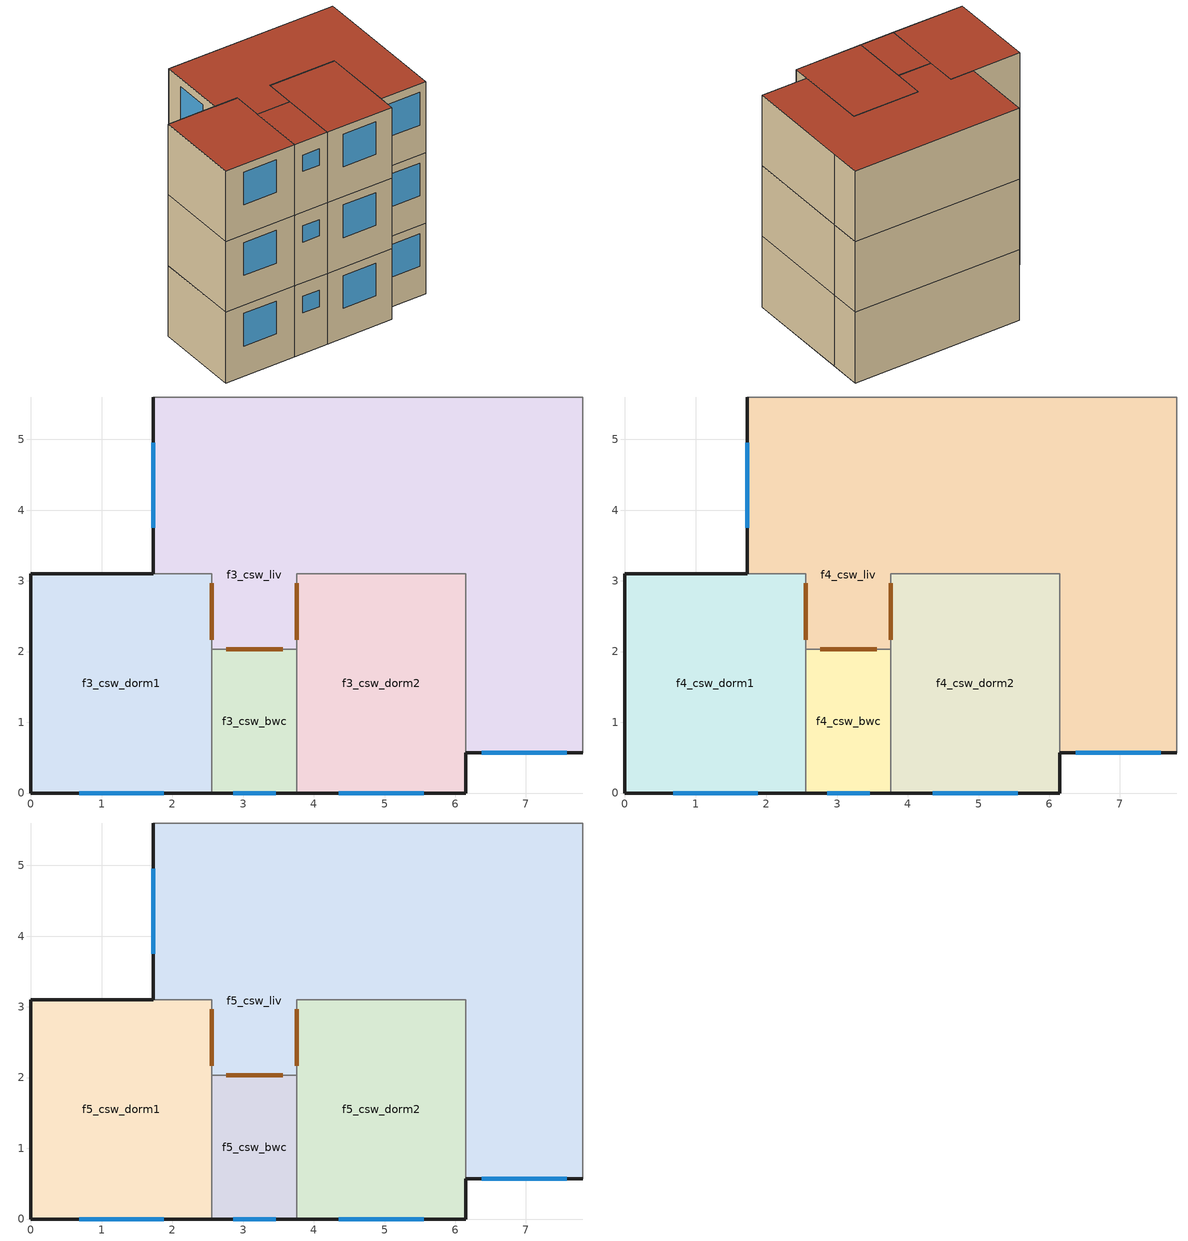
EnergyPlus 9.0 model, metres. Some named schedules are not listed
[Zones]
f3_csw_bwc
 floor adiabatic (floor): 3.76,2.03 3.76,0 2.56,0 2.56,2.03 z5.2
 wall outside (ext_wall): 2.56,0 3.76,0 z5.2:7.8
 wall to f3_csw_dorm2 (int_wall): 3.76,0 3.76,2.03 z5.2:7.8
 wall to f3_csw_liv (int_wall): 3.76,2.03 2.56,2.03 z5.2:7.8
 wall to f3_csw_dorm1 (int_wall): 2.56,2.03 2.56,0 z5.2:7.8
 window (simple_window): 2.86,0 3.46,0 z6.7:7.3
 door inside (door_3cm): 3.56,2.03 2.76,2.03 z5.2:7.3
f3_csw_dorm1
 floor adiabatic (floor): 2.56,3.1 2.56,0 0,0 0,3.1 z5.2
 wall outside (ext_wall): 1.73,3.1 0,3.1 0,0 2.56,0 z5.2:7.8
 wall to f3_csw_liv (int_wall): 2.56,2.03 2.56,3.1 1.73,3.1 z5.2:7.8
 window (simple_window): 0.68,0 1.88,0 z6.3:7.5
 door inside (door_3cm): 2.56,2.17 2.56,2.96 z5.2:7.3
f3_csw_dorm2
 floor adiabatic (floor): 6.15,3.1 6.15,0 3.76,0 3.76,3.1 z5.2
 wall outside (ext_wall): 3.76,0 6.15,0 6.15,0.57 z5.2:7.8
 wall to f3_csw_liv (int_wall): 6.15,0.57 6.15,3.1 3.76,3.1 3.76,2.03 z5.2:7.8
 window (simple_window): 4.35,0 5.55,0 z6.3:7.5
 door inside (door_3cm): 3.76,2.96 3.76,2.17 z5.2:7.3
f3_csw_liv
 floor adiabatic (floor): 7.8,5.6 7.8,0.57 6.15,0.57 6.15,3.1 3.76,3.1 3.76,2.03 2.56,2.03 2.56,3.1 1.73,3.1 1.73,5.6 z5.2
 wall outside (ext_wall): 6.15,0.57 7.8,0.57 / 1.73,5.6 1.73,3.1 z5.2:7.8
 wall adiabatic (int_wall): 7.8,0.57 7.8,4.47 7.8,5.6 1.73,5.6 z5.2:7.8
 window (simple_window): 6.38,0.57 7.57,0.57 / 1.73,4.95 1.73,3.75 z6.3:7.5
f4_csw_bwc
 floor to f3_csw_bwc (floor): 3.76,2.03 3.76,0 2.56,0 2.56,2.03 z7.8
 wall outside (ext_wall): 2.56,0 3.76,0 z7.8:10.4
 wall to f4_csw_dorm2 (int_wall): 3.76,0 3.76,2.03 z7.8:10.4
 wall to f4_csw_liv (int_wall): 3.76,2.03 2.56,2.03 z7.8:10.4
 wall to f4_csw_dorm1 (int_wall): 2.56,2.03 2.56,0 z7.8:10.4
 window (simple_window): 2.86,0 3.46,0 z9.3:9.9
 door inside (door_3cm): 3.56,2.03 2.76,2.03 z7.8:9.9
f4_csw_dorm1
 floor to f3_csw_dorm1 (floor): 2.56,3.1 2.56,0 0,0 0,3.1 z7.8
 wall outside (ext_wall): 1.73,3.1 0,3.1 0,0 2.56,0 z7.8:10.4
 wall to f4_csw_liv (int_wall): 2.56,2.03 2.56,3.1 1.73,3.1 z7.8:10.4
 window (simple_window): 0.68,0 1.88,0 z8.9:10.1
 door inside (door_3cm): 2.56,2.17 2.56,2.96 z7.8:9.9
f4_csw_dorm2
 floor to f3_csw_dorm2 (floor): 6.15,3.1 6.15,0 3.76,0 3.76,3.1 z7.8
 wall outside (ext_wall): 3.76,0 6.15,0 6.15,0.57 z7.8:10.4
 wall to f4_csw_liv (int_wall): 6.15,0.57 6.15,3.1 3.76,3.1 3.76,2.03 z7.8:10.4
 window (simple_window): 4.35,0 5.55,0 z8.9:10.1
 door inside (door_3cm): 3.76,2.96 3.76,2.17 z7.8:9.9
f4_csw_liv
 floor to f3_csw_liv (floor): 7.8,5.6 7.8,0.57 6.15,0.57 6.15,3.1 3.76,3.1 3.76,2.03 2.56,2.03 2.56,3.1 1.73,3.1 1.73,5.6 z7.8
 wall outside (ext_wall): 6.15,0.57 7.8,0.57 / 1.73,5.6 1.73,3.1 z7.8:10.4
 wall adiabatic (int_wall): 7.8,0.57 7.8,4.47 7.8,5.6 1.73,5.6 z7.8:10.4
 window (simple_window): 6.38,0.57 7.57,0.57 / 1.73,4.95 1.73,3.75 z8.9:10.1
f5_csw_bwc
 floor to f4_csw_bwc (floor): 3.76,2.03 3.76,0 2.56,0 2.56,2.03 z10.4
 wall outside (ext_wall): 2.56,0 3.76,0 z10.4:13
 wall to f5_csw_dorm2 (int_wall): 3.76,0 3.76,2.03 z10.4:13
 wall to f5_csw_liv (int_wall): 3.76,2.03 2.56,2.03 z10.4:13
 wall to f5_csw_dorm1 (int_wall): 2.56,2.03 2.56,0 z10.4:13
 window (simple_window): 2.86,0 3.46,0 z11.9:12.5
 door inside (door_3cm): 3.56,2.03 2.76,2.03 z10.4:12.5
 roof outside (roof): 2.56,2.03 2.56,0 3.76,0 3.76,2.03 z13
f5_csw_dorm1
 floor to f4_csw_dorm1 (floor): 2.56,3.1 2.56,0 0,0 0,3.1 z10.4
 wall outside (ext_wall): 1.73,3.1 0,3.1 0,0 2.56,0 z10.4:13
 wall to f5_csw_liv (int_wall): 2.56,2.03 2.56,3.1 1.73,3.1 z10.4:13
 window (simple_window): 0.68,0 1.88,0 z11.5:12.7
 door inside (door_3cm): 2.56,2.17 2.56,2.96 z10.4:12.5
 roof outside (roof): 0,3.1 0,0 2.56,0 2.56,3.1 z13
f5_csw_dorm2
 floor to f4_csw_dorm2 (floor): 6.15,3.1 6.15,0 3.76,0 3.76,3.1 z10.4
 wall outside (ext_wall): 3.76,0 6.15,0 6.15,0.57 z10.4:13
 wall to f5_csw_liv (int_wall): 6.15,0.57 6.15,3.1 3.76,3.1 3.76,2.03 z10.4:13
 window (simple_window): 4.35,0 5.55,0 z11.5:12.7
 door inside (door_3cm): 3.76,2.96 3.76,2.17 z10.4:12.5
 roof outside (roof): 3.76,3.1 3.76,0 6.15,0 6.15,3.1 z13
f5_csw_liv
 floor to f4_csw_liv (floor): 7.8,5.6 7.8,0.57 6.15,0.57 6.15,3.1 3.76,3.1 3.76,2.03 2.56,2.03 2.56,3.1 1.73,3.1 1.73,5.6 z10.4
 wall outside (ext_wall): 6.15,0.57 7.8,0.57 / 1.73,5.6 1.73,3.1 z10.4:13
 wall adiabatic (int_wall): 7.8,0.57 7.8,4.47 7.8,5.6 1.73,5.6 z10.4:13
 window (simple_window): 6.38,0.57 7.57,0.57 / 1.73,4.95 1.73,3.75 z11.5:12.7
 roof outside (roof): 1.73,5.6 1.73,3.1 2.56,3.1 2.56,2.03 3.76,2.03 3.76,3.1 6.15,3.1 6.15,0.57 7.8,0.57 7.8,5.6 z13
[Building]
model: Loads convergence tolerance value=0.04; Maximum number of warmup days=25; Minimum number of warmup days=6; North axis=0; Solar distribution=FullInteriorAndExteriorWithReflections; Temperature convergence tolerance value=0.4; Terrain=City
[Construction]
floor: concreto_10cm_0.5, contrapiso, piso_ceramico_0.7
door_3cm: porta_madeira_3cm_0.5
simple_window: vid_0.87
ext_wall: tijolo_macico_20cm
int_wall: tijolo_macico_10cm_0.5
roof: telha_fibrocimento, camara_cobertura, concreto_10cm_0.5
[Material] Thermal absorptance=0.9
Name | Conductivity | Density | Roughness | Solar absorptance | Specific heat | Thickness | Visible absorptance
concreto_10cm_0.5 | 1.75 | 2200 | Rough | 0.5 | 1000 | 0.1 | 0.5
contrapiso | 1.15 | 2000 | MediumRough | 0.7 | 1000 | 0.02 | 0.7
telha_fibrocimento | 0.65 | 1700 | MediumRough | 0.6 | 840 | 0.008 | 0.5
piso_ceramico_0.7 | 1.05 | 2000 | Smooth | 0.7 | 920 | 0.0075 | 0.7
porta_madeira_3cm_0.5 | 0.15 | 650 | MediumSmooth | 0.5 | 2300 | 0.03 | 0.5
tijolo_macico_10cm_0.5 | 1.05 | 1800 | Rough | 0.5 | 920 | 0.1 | 0.5
tijolo_macico_20cm | 1.05 | 1800 | Rough | 0.5 | 920 | 0.2 | 0.5
[Material:AirGap]
camara_cobertura: Thermal resistance=0.21
[WindowMaterial:SimpleGlazingSystem]
vid_0.87: Solar heat gain coefficient=0.87; U factor=5.7
[Zone] Multiplier=1
f3_csw_bwc; f3_csw_dorm1; f3_csw_dorm2; f3_csw_liv; f4_csw_bwc; f4_csw_dorm1; f4_csw_dorm2; f4_csw_liv; f5_csw_bwc; f5_csw_dorm1; f5_csw_dorm2; f5_csw_liv
[AirflowNetwork:MultiZone:Component:DetailedOpening] Discharge coefficient for opening factor 1=0.001; Discharge coefficient for opening factor 2=0.65; Extra crack length or height of pivoting axis=0; Height factor for opening factor 1=1; Height factor for opening factor 2=1; Number of sets of opening factor data=2; Opening factor 1=0; Opening factor 2=1; Start height factor for opening factor 1=0; Start height factor for opening factor 2=0; Type of rectangular large vertical opening lvo=NonPivoted; Width factor for opening factor 1=0
Name | Air mass flow coefficient when opening is closed | Air mass flow exponent when opening is closed | Width factor for opening factor 2
window_opening | 0.0003 | 0.63 | 0.45
door_opening | 0.0024 | 0.59 | 1
[AirflowNetwork:SimulationControl]
afn_control: Absolute airflow convergence tolerance=1e-06; Airflownetwork control=MultizoneWithoutDistribution; Azimuth angle of long axis of building=90; Building type=LowRise; Convergence acceleration limit=-0.5; Height selection for local wind pressure calculation=OpeningHeight; Initialization type=LinearInitializationMethod; Maximum number of iterations=500; Ratio of building width along short axis to width along long axis=0.5; Relative airflow convergence tolerance=0.0001; Wind pressure coefficient type=SurfaceAverageCalculation
[AirflowNetwork:MultiZone:Surface] Window door opening factor or crack factor=1
Name | Surface | Leakage component | Ventilation control mode | Venting availability schedule | Ventilation control zone temperature setpoint schedule
afn_f3_csw_bwc_door_n | f3_csw_bwc_door_n | door_opening | NoVent
afn_f3_csw_bwc_window_s | f3_csw_bwc_window_s | window_opening | Constant
afn_f3_csw_dorm1_door_e | f3_csw_dorm1_door_e | door_opening | Constant
afn_f3_csw_dorm1_window_s | f3_csw_dorm1_window_s | window_opening | Temperature | sch_window_behav | sch_afn_dorm
afn_f3_csw_dorm2_door_w | f3_csw_dorm2_door_w | door_opening | Constant
afn_f3_csw_dorm2_window_s | f3_csw_dorm2_window_s | window_opening | Temperature | sch_window_behav | sch_afn_dorm
afn_f3_csw_liv_window_s | f3_csw_liv_window_s | window_opening | Temperature | sch_window_behav | sch_afn_liv
afn_f3_csw_liv_window_w | f3_csw_liv_window_w | window_opening | Temperature | sch_window_behav | sch_afn_liv
afn_f4_csw_bwc_door_n | f4_csw_bwc_door_n | door_opening | NoVent
afn_f4_csw_bwc_window_s | f4_csw_bwc_window_s | window_opening | Constant
afn_f4_csw_dorm1_door_e | f4_csw_dorm1_door_e | door_opening | Constant
afn_f4_csw_dorm1_window_s | f4_csw_dorm1_window_s | window_opening | Temperature | sch_window_behav | sch_afn_dorm
afn_f4_csw_dorm2_door_w | f4_csw_dorm2_door_w | door_opening | Constant
afn_f4_csw_dorm2_window_s | f4_csw_dorm2_window_s | window_opening | Temperature | sch_window_behav | sch_afn_dorm
afn_f4_csw_liv_window_s | f4_csw_liv_window_s | window_opening | Temperature | sch_window_behav | sch_afn_liv
afn_f4_csw_liv_window_w | f4_csw_liv_window_w | window_opening | Temperature | sch_window_behav | sch_afn_liv
afn_f5_csw_bwc_door_n | f5_csw_bwc_door_n | door_opening | NoVent
afn_f5_csw_bwc_window_s | f5_csw_bwc_window_s | window_opening | Constant
afn_f5_csw_dorm1_door_e | f5_csw_dorm1_door_e | door_opening | Constant
afn_f5_csw_dorm1_window_s | f5_csw_dorm1_window_s | window_opening | Temperature | sch_window_behav | sch_afn_dorm
afn_f5_csw_dorm2_door_w | f5_csw_dorm2_door_w | door_opening | Constant
afn_f5_csw_dorm2_window_s | f5_csw_dorm2_window_s | window_opening | Temperature | sch_window_behav | sch_afn_dorm
afn_f5_csw_liv_window_s | f5_csw_liv_window_s | window_opening | Temperature | sch_window_behav | sch_afn_liv
afn_f5_csw_liv_window_w | f5_csw_liv_window_w | window_opening | Temperature | sch_window_behav | sch_afn_liv
[AirflowNetwork:MultiZone:Zone]
Name | Zone
afn_f3_csw_bwc | f3_csw_bwc
afn_f3_csw_dorm1 | f3_csw_dorm1
afn_f3_csw_dorm2 | f3_csw_dorm2
afn_f3_csw_liv | f3_csw_liv
afn_f4_csw_bwc | f4_csw_bwc
afn_f4_csw_dorm1 | f4_csw_dorm1
afn_f4_csw_dorm2 | f4_csw_dorm2
afn_f4_csw_liv | f4_csw_liv
afn_f5_csw_bwc | f5_csw_bwc
afn_f5_csw_dorm1 | f5_csw_dorm1
afn_f5_csw_dorm2 | f5_csw_dorm2
afn_f5_csw_liv | f5_csw_liv
